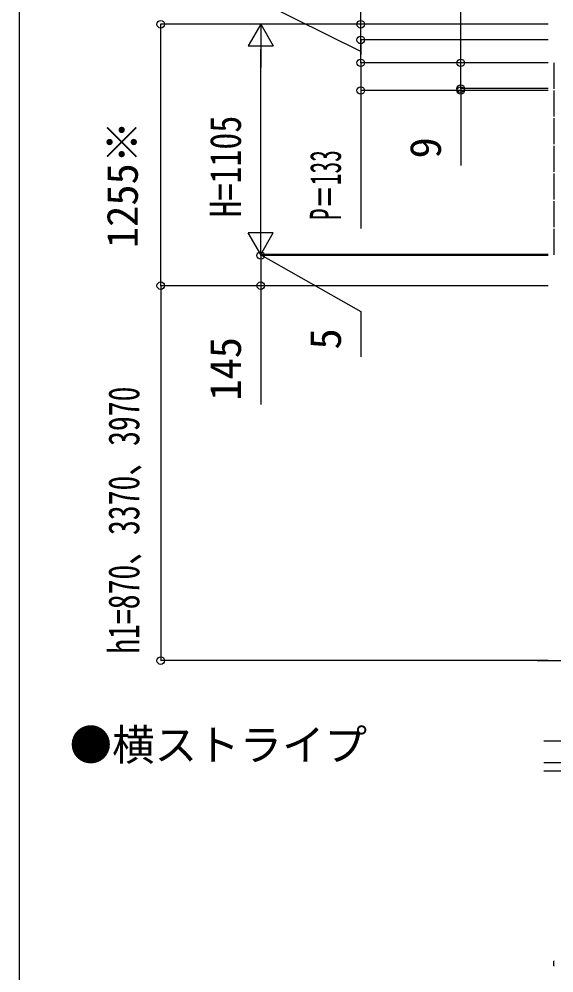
# Model space of a CAD drawing. Units: millimetres, scale not verified. Extents: x -10500 to 10500, y -15604 to 15536.
# Drawn here: x -10500 to -7933, y -4954 to -375 of the extents above; entities that cross this region are included whole.
import ezdxf
from ezdxf.enums import TextEntityAlignment as Align

# ---------------------------------------------------------------- set-up
doc = ezdxf.new("R2010")
doc.units = ezdxf.units.MM
doc.header["$LTSCALE"] = 80
for name, color, linetype in [('0-2_USER1', 3, 'Continuous'), ('0-4_YKK_13', 4, 'Continuous'), ('0-6_YKK_D', 6, 'Continuous'), ('0-7_YKK_ZWAK', 7, 'Continuous'), ('0-8_YSS_K', 3, 'Continuous')]:
    doc.layers.add(name, color=color, linetype=linetype)
doc.styles.add('ＭＳ ゴシック', font='')
doc.styles.get('ＭＳ ゴシック').set_extended_font_data('MS Gothic')

msp = doc.modelspace()

# ---------------------------------------------------------------- linework, layer by layer
at = {"layer": '0-4_YKK_13'}
for p, q in [((-7933.5, -585.39), (-7933.5, -585.69)), ((-7933.5, -585.69), (-7933.5, -707.51)), ((-7933.5, -707.51), (-7933.5, -707.81)), ((-7933.5, -718.39), (-7933.5, -718.69)), ((-7933.5, -718.69), (-7933.5, -840.51)), ((-7933.5, -840.51), (-7933.5, -840.81)), ((-7933.5, -851.39), (-7933.5, -851.69)), ((-7933.5, -851.69), (-7933.5, -973.51)), ((-7933.5, -973.51), (-7933.5, -973.81)), ((-7933.5, -984.39), (-7933.5, -984.69)), ((-7933.5, -984.69), (-7933.5, -1106.51)), ((-7933.5, -1106.51), (-7933.5, -1106.81)), ((-7933.5, -1117.39), (-7933.5, -1117.69)), ((-7933.5, -1117.69), (-7933.5, -1239.51)), ((-7933.5, -1239.51), (-7933.5, -1239.81)), ((-7933.5, -1250.39), (-7933.5, -1250.69)), ((-7933.5, -1250.69), (-7933.5, -1372.51)), ((-7933.5, -1372.51), (-7933.5, -1372.81)), ((-7933.5, -1383.39), (-7933.5, -1383.69)), ((-7933.5, -1383.69), (-7933.5, -1505.51)), ((-7933.5, -1505.51), (-7933.5, -1505.81)), ((-7933.5, -4897.69), (-7933.5, -4897.39)), ((-7933.5, -4920.51), (-7933.5, -4897.69)), ((-7933.5, -4920.81), (-7933.5, -4920.51))]:
    msp.add_line(p, q, dxfattribs=at)
for centre, start, end in [((-7932.5, -585.39), 93.5, 180), ((-7932.5, -707.81), 180, 266.5), ((-7932.5, -718.39), 93.5, 180), ((-7932.5, -840.81), 180, 266.5), ((-7932.5, -851.39), 93.5, 180), ((-7932.5, -973.81), 180, 266.5), ((-7932.5, -984.39), 93.5, 180), ((-7932.5, -1106.81), 180, 266.5), ((-7932.5, -1117.39), 93.5, 180), ((-7932.5, -1239.81), 180, 266.5), ((-7932.5, -1250.39), 93.5, 180), ((-7932.5, -1372.81), 180, 266.5), ((-7932.5, -1383.39), 93.5, 180), ((-7932.5, -1505.81), 180, 266.5), ((-7932.5, -4897.39), 93.5, 180), ((-7932.5, -4920.81), 180, 266.5)]:
    msp.add_arc(centre, 1, start, end, dxfattribs=at)
at = {"layer": '0-6_YKK_D'}
for p, q in [((-8860, -399.6), (-8860, 106.35)), ((-7960.5, -399.6), (-9821, -399.6)), ((-9820, -1654.6), (-9820, -399.6)), ((-9340, -399.6), (-9400, -503.52)), ((-7960.5, -399.6), (-9341, -399.6)), ((-9340, -399.6), (-9280, -503.52)), ((-9340, -399.6), (-9340, -607.45)), ((-7960.5, -399.6), (-8861, -399.6)), ((-8860, -474.6), (-8860, -399.6)), ((-9400, -503.52), (-9280, -503.52)), ((-7960.5, -474.6), (-8861, -474.6)), ((-7960.5, -474.6), (-8861, -474.6)), ((-8860, -584.6), (-8860, -474.6)), ((-8860, -474.6), (-8860, -546.6)), ((-9340, -1384.6), (-9340, -519.6)), ((-7960.5, -584.6), (-8861, -584.6)), ((-7960.5, -584.6), (-8861, -584.6)), ((-7960.5, -584.6), (-8381, -584.6)), ((-8380, -708.6), (-8380, -636.6)), ((-7960.5, -717.6), (-8861, -717.6)), ((-7960.5, -708.6), (-8381, -708.6)), ((-7960.5, -708.6), (-8381, -708.6)), ((-7960.5, -717.6), (-8381, -717.6)), ((-8380, -708.6), (-8380, -717.6)), ((-8380, -717.6), (-8380, -1077.51)), ((-9340, -1504.6), (-9340, -1296.75)), ((-9340, -1504.6), (-9400, -1400.68)), ((-9280, -1400.68), (-9400, -1400.68)), ((-9340, -1504.6), (-9280, -1400.68)), ((-9340, -1504.6), (-9340, -1432.6)), ((-7960.5, -1504.6), (-9341, -1504.6)), ((-7960.5, -1504.6), (-9341, -1504.6)), ((-7960.5, -1509.6), (-9341, -1509.6)), ((-7960.5, -1509.6), (-9341, -1509.6)), ((-9340, -1509.6), (-9340, -1504.6)), ((-9340, -1509.6), (-9340, -1504.6)), ((-9340, -1509.6), (-9340, -1581.6)), ((-7960.5, -1654.6), (-9821, -1654.6)), ((-7960.5, -1654.6), (-9821, -1654.6)), ((-9820, -1654.6), (-9820, -3454.6)), ((-7960.5, -1654.6), (-9341, -1654.6)), ((-7960.5, -3454.6), (-9821, -3454.6))]:
    msp.add_line(p, q, dxfattribs=at)
for points in [[(-8860, -529.6), (-9341, -291.07), (-9341, 212.29)], [(-8380, -708.6), (-8380, -584.6), (-8380, 134.65)], [(-8860, -584.6), (-8860, -717.6), (-8860, -1379.84)], [(-9340, -1507.1), (-8860, -1777.88), (-8860, -1996.11)], [(-9340, -1509.6), (-9340, -1654.6), (-9340, -2225.33)]]:
    msp.add_lwpolyline(points, dxfattribs=at)
for centre in [(-9820, -399.6), (-8860, -399.6), (-8860, -474.6), (-8860, -474.6), (-8860, -584.6), (-8860, -584.6), (-8380, -584.6), (-8860, -717.6), (-8380, -708.6), (-8380, -708.6), (-8380, -717.6), (-9340, -1509.6), (-9340, -1509.6), (-9820, -1654.6), (-9820, -1654.6), (-9340, -1654.6), (-9820, -3454.6)]:
    msp.add_circle(centre, 18, dxfattribs=at)
at = {"layer": '0-7_YKK_ZWAK'}
msp.add_line((-10500, 14996.4), (-10500, -15603.6), dxfattribs=at)
at = {"layer": '0-8_YSS_K'}
for p, q in [((-8012.5, -3454.6), (-481.5, -3454.6)), ((-7981, -3839.6), (-5132.5, -3839.6)), ((-7981, -3944.6), (-5132.5, -3944.6)), ((-7981, -3983.6), (-5132.5, -3983.6))]:
    msp.add_line(p, q, dxfattribs=at)

# ---------------------------------------------------------------- texts
at = {"layer": '0-2_USER1', "style": 'ＭＳ ゴシック'}
msp.add_text('●横ストライプ', height=149.6, dxfattribs=at).set_placement((-10257.82, -3978.94), align=Align.BOTTOM_LEFT)
at = {"layer": '0-6_YKK_D', "style": 'ＭＳ ゴシック'}
for s, width, p in [('H=1105', 0.8, (-9390, -1327.18)), ('P＝133', 0.55, (-8910, -1340.04)), ('h1=870、3370、3970', 0.7, (-9877.82, -3421.95))]:
    msp.add_text(s, height=149.6, rotation=90, dxfattribs=dict(at, width=width)).set_placement(p, align=Align.BOTTOM_LEFT)
for s, p in [('1255※', (-9885.07, -1473.93)), ('9', (-8430, -1043.74)), ('5', (-8910, -1961.17)), ('145', (-9390, -2206.62))]:
    msp.add_text(s, height=149.6, rotation=90, dxfattribs=at).set_placement(p, align=Align.BOTTOM_LEFT)

doc.saveas('drawing.dxf')
